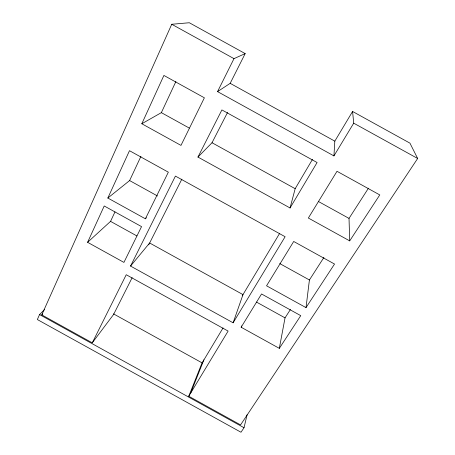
<?xml version="1.0" encoding="UTF-8"?>
<svg xmlns="http://www.w3.org/2000/svg" width="455" height="455" viewBox="0 0 455 455"><rect width="100%" height="100%" fill="white"/><g stroke="black" fill="none" stroke-linecap="round" stroke-linejoin="round"><path stroke-width="0.68" d="M132.149 277.675L113.585 314.479L92.268 342.842L41.78 314.9L171.74 24.263L189.325 22.75L245.182 53.599L233.989 58.644L217.553 91.614L333.936 155.911L334.823 141.152L352.585 111.469L409.944 143.149L417.656 158.482L240.558 424.907L188.757 396.242L201.866 363.329L223.047 327.936M306.005 307.614L334.533 264.042L293.702 241.474L266.55 285.797L306.005 307.614L309.417 279.973L323.892 257.467M241.577 325.911L241.15 327.242L279.325 348.359L285.035 317.869L290.409 309.514M44.505 309.593L39.562 314.564L37.344 319.541L240.996 432.25L244.028 427.723L247.088 414.767M290.051 207.969L317.089 162.526L221.898 109.928L197.953 157.066L290.051 207.969L295.176 188.694L312.454 159.415M233.119 322.8L242.987 294.613L149.644 242.993L130.551 266.067L233.119 322.8L285.114 236.725L175.425 176.091L130.551 266.067M190.736 392.966L203.897 359.786M87.599 242.31L104.218 205.973L141.545 226.618L123.931 262.404L87.599 242.31L110.554 221.375L114.984 211.888M107.846 198.039L129.487 150.696L168.344 172.178L145.395 218.798L107.846 198.039L129.618 180.567L140.942 156.338M141.812 123.749L163.902 75.439L204.38 97.808L180.976 145.395L141.812 123.749L161.354 112.647L175.886 81.542M92.268 342.842L126.234 274.729L228.114 331.086L188.757 396.242M148.711 244.847L181.858 179.139M217.553 91.614L230.179 83.339L245.182 53.599M197.953 157.066L212.019 142.739L227.528 112.493M242.276 295.801L279.723 233.233M333.936 155.911L353.711 123.168L352.585 111.469M241.15 327.242L261.54 293.97L300.744 315.651L279.325 348.359M349.696 240.883L379.783 194.928L337.001 171.29L308.348 218.03L349.696 240.883L349.025 218.406L368.453 188.199M145.395 218.798L146.356 217.78M41.78 314.9L42.764 313.904M353.711 123.168L417.656 158.482M171.74 24.263L233.989 58.644M230.179 83.339L334.823 141.152M161.354 112.647L189.269 128.071M212.019 142.739L295.176 188.694M318.54 201.559L349.025 218.406M129.618 180.567L157.498 195.98M279.791 263.593L309.417 279.973M110.554 221.375L136.887 235.935M256.501 302.086L285.035 317.869M113.488 313.859L202.378 363.039M39.562 314.564L244.028 427.723"/></g></svg>
